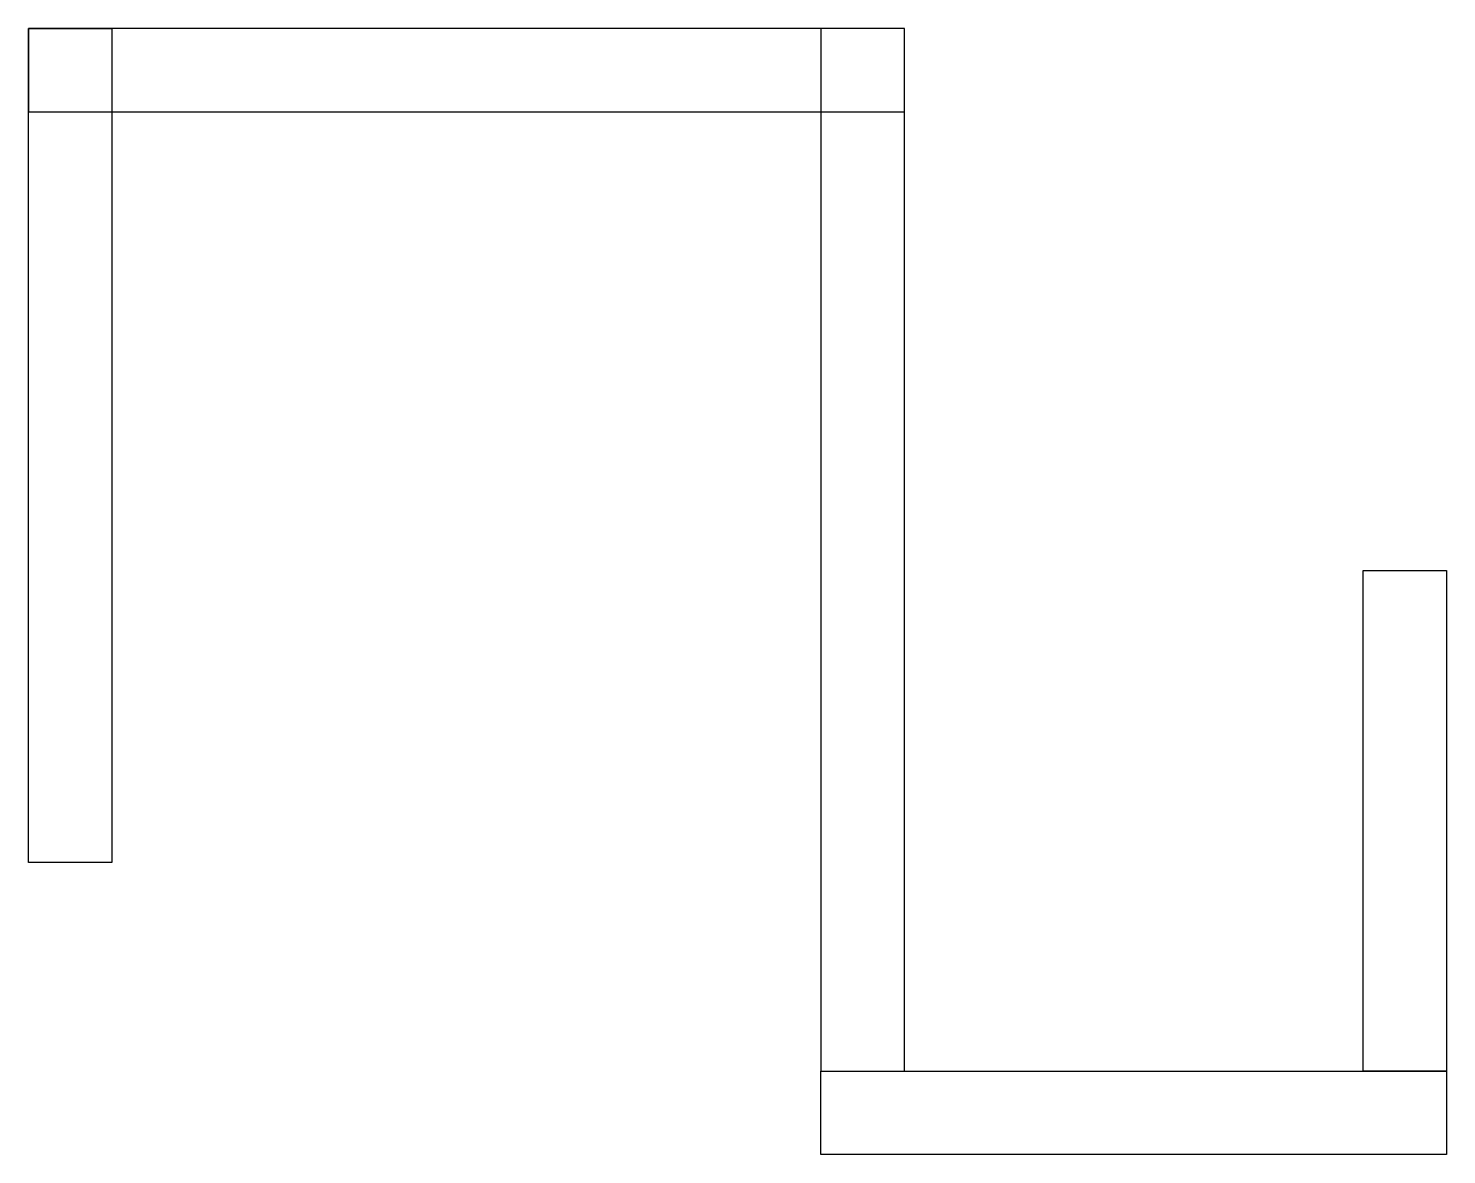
# Model space of a CAD drawing. Header units: millimetres. Extents: x 0 to 34, y -25 to 2.
import ezdxf

# ---------------------------------------------------------------- set-up
doc = ezdxf.new("R2010")
doc.units = ezdxf.units.MM
doc.layers.get('0').update_dxf_attribs({"linetype": 'CONTINUOUS'})

msp = doc.modelspace()

# ---------------------------------------------------------------- linework, layer by layer
for points in [[(0, 0), (21, 0), (21, 2), (19, 2), (19, -23), (34, -23), (32, -23), (32, -11), (34, -11), (34, -23), (34, -25), (19, -25), (19, -23), (21, -23), (21, 2), (0, 2)], [(0, 2), (2, 2), (2, -18), (0, -18)]]:
    msp.add_lwpolyline(points, close=True)

doc.saveas('drawing.dxf')
